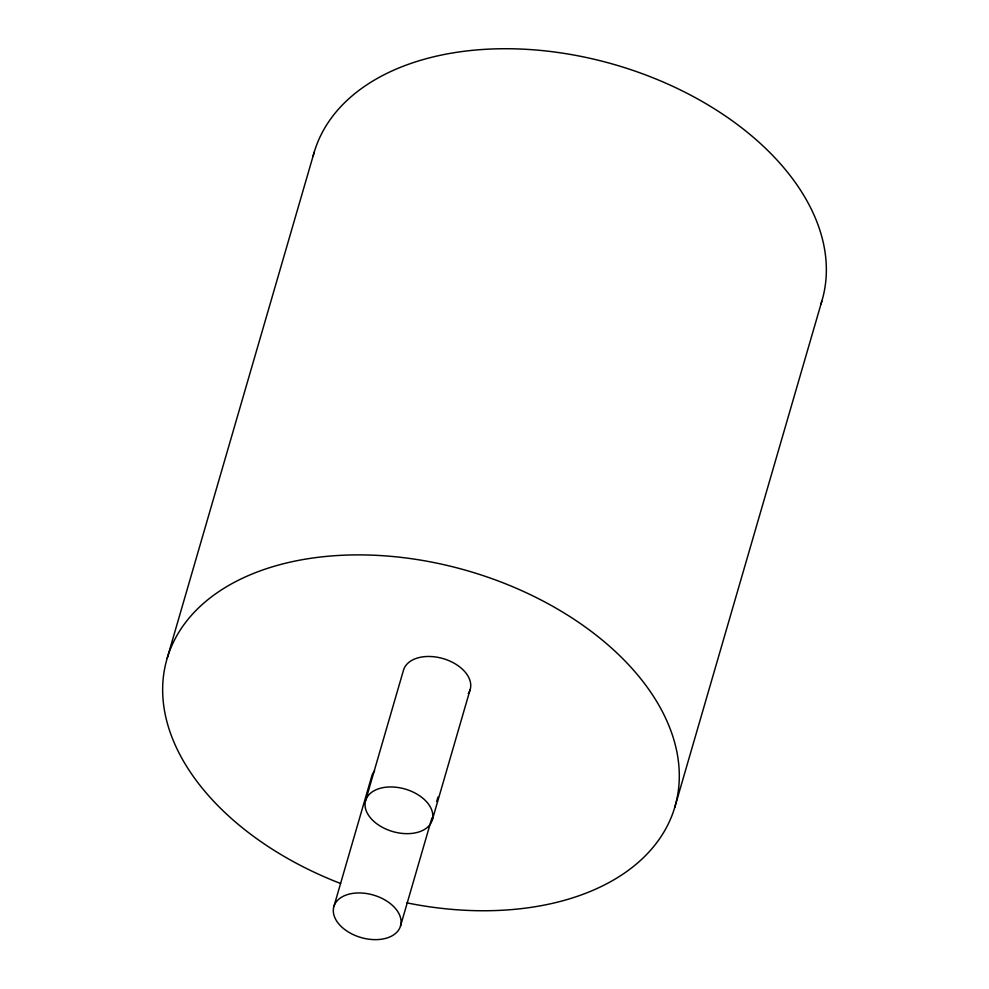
<?xml version="1.0" encoding="UTF-8"?>
<svg xmlns="http://www.w3.org/2000/svg" width="989" height="989" viewBox="0 0 989 989"><rect width="100%" height="100%" fill="white"/><g stroke="black" fill="none" stroke-linecap="round" stroke-linejoin="round"><path stroke-width="1.48" d="M167.203 658.179L314.267 152.009M333.899 906.493L371.802 776.019A34.714 22.129 16.2 0 1 374.584 770.864M365.633 800.509L403.537 670.023A34.714 22.129 16.2 0 1 446.435 659.688A34.714 22.129 16.2 0 1 468.267 693.573M400.496 926.087A34.714 22.129 16.2 0 0 356.04 893.042A34.714 22.129 16.2 0 0 345.05 929.759A34.714 22.129 16.2 0 0 400.496 926.087L431.946 817.854M436.681 801.535L437.979 797.097M432.242 820.104A34.714 22.129 16.2 0 0 387.775 787.046A34.714 22.129 16.2 0 0 376.784 823.763A34.714 22.129 16.2 0 0 432.242 820.104L470.146 689.617M674.733 807.469L821.797 301.299M340.612 883.498A264.52 168.612 16.2 0 1 232.427 583.362A264.52 168.612 16.2 0 1 660.701 708.47A264.52 168.612 16.2 0 1 406.899 902.858M313.056 156.373A264.52 168.612 16.2 0 1 615.257 64.804A264.52 168.612 16.2 0 1 820.882 304.179"/></g></svg>
